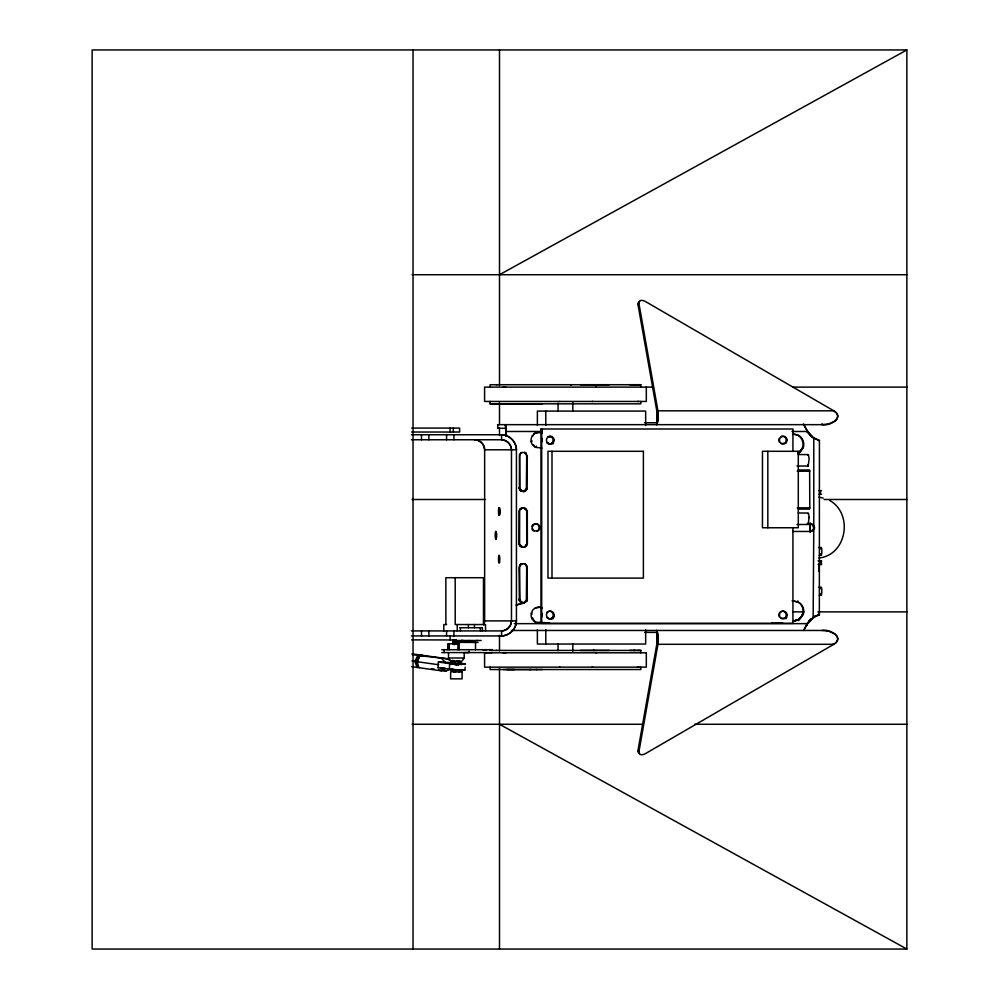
<?xml version="1.0" encoding="UTF-8"?>
<svg xmlns="http://www.w3.org/2000/svg" width="999" height="999" viewBox="0 0 999 999"><rect width="100%" height="100%" fill="white"/><g stroke="black" fill="none" stroke-linecap="round" stroke-linejoin="round"><path stroke-width="1.5" d="M458.391 644.143L458.391 641.358M465.197 667.195L464.81 669.742M809.103 517.37L808.179 524.487L797.002 524.487M454.27 644.53L454.295 641.495M639.672 301.748A6.281 3.534 35.9 0 0 637.974 304.545L657.017 412.112L656.73 424.662L658.241 419.418L657.941 410.826L638.898 303.271A6.281 3.534 35.9 0 1 645.479 301.536L833.815 410.826C844.917 417.37 829.445 426.735 822.027 424.662L497.552 424.662M511.525 630.469L822.027 630.469C829.445 628.408 844.917 637.762 833.815 644.305L645.479 753.596A6.281 3.534 -35.9 0 1 638.898 751.86L657.941 644.305L658.241 635.714L656.73 630.469L657.017 643.019L637.974 750.586A6.281 3.534 -35.9 0 0 639.672 753.383M656.73 632.392L657.017 643.019L657.941 644.305L833.815 644.305L836.475 642.17L837.874 639.16L837.087 636.151L834.789 633.841L828.858 631.281L822.027 630.469M822.027 423.701L822.027 424.662L828.858 423.851L834.789 421.291L837.087 418.981L837.874 415.971L836.475 412.962L833.815 410.826L657.941 410.826L657.017 412.112L656.73 422.752M453.583 643.793L454.12 639.972L454.133 644.143M657.941 410.826L658.291 418.693L656.73 424.662M453.309 641.246L453.496 643.793M798.238 509.09L809.565 509.103L809.789 507.829L809.627 470.005L798.238 469.967M458.341 641.246L458.254 643.793L447.727 643.793L447.727 649.712M522.465 507.917L519.03 510.664L518.968 543.993L520.566 546.49M519.642 510.664L519.58 543.993L521.178 546.49M656.73 630.469L658.291 636.438L657.941 644.305M810.264 531.868L810.264 523.264M810.239 531.992L810.239 523.139M454.77 643.793L455.494 639.972L455.494 644.143M456.968 641.246L456.256 643.793M417.694 660.988L418.144 659.665L417.807 660.439M458.004 670.067L438.199 667.769L438.299 661.9L452.472 662.724M449.313 669.33L449.662 663.623L438.561 662.062M451.323 664.248L451.96 663.136M457.242 669.805L457.105 671.016L457.754 669.767M453.371 661.026L452.859 662.05L453.846 660.776M807.741 455.207L808.591 455.132L809.115 459.178L808.179 466.034L797.002 466.034M458.903 661.588L458.304 660.876L459.565 662.437L459.577 661.188M461.538 669.805L458.978 671.952L460.939 669.842L460.327 671.078L460.352 669.867L458.828 669.867L465.072 670.042L464.123 670.129M460.901 662.437C459.016 660.951 463.111 664.285 461.775 664.422C461.313 663.96 455.032 661.425 458.603 661.251M461.076 663.748C460.814 660.901 463.274 665.322 461.026 663.885M519.368 489.235L519.53 454.145M519.98 489.235L519.642 455.944L520.516 453.484L522.002 452.36M519.368 600.686L519.03 567.395L519.905 564.922M519.98 600.686L519.642 567.395L520.516 564.922L522.002 563.798M411.413 439.76L501.585 439.76C506.905 439.972 511.463 444.418 511.476 449.8L511.476 620.891C511.463 626.261 506.905 630.719 501.585 630.918L411.413 630.918M797.864 619.792L793.443 620.916C803.546 621.053 806.767 606.206 797.702 602.022L797.914 600.849M547.589 436.913L550.449 436.351L551.985 437.1L553.434 440.147L551.985 443.181L550.449 443.931L546.89 442.894M483.891 624.725L484.64 620.891L484.64 449.8C484.615 444.418 480.057 439.972 474.75 439.76C480.119 439.872 484.54 444.455 484.64 449.8L516.433 449.8L516.433 620.891C516.396 628.945 509.552 635.626 501.585 635.938L411.413 635.938M511.476 620.891C511.388 626.223 506.955 630.806 501.585 630.918L501.585 635.938C509.64 635.764 516.283 628.895 516.433 620.891L484.64 620.891L483.928 624.5M451.461 664.035L451.848 662.2L450.549 664.073M807.741 513.661L808.591 513.586L809.115 517.632M452.21 670.891C447.714 666.246 454.732 672.09 451.523 670.466L450.661 669.105L451.273 668.781M550.449 618.781L551.985 618.031C555.494 615.471 551.81 609.527 548.114 611.513M779.183 441.97L779.183 438.311M781.805 436.326C785.514 435.539 788.036 440.809 784.952 443.181L781.081 443.618M779.183 616.82L779.183 613.161M781.081 618.468L784.952 618.031C788.448 615.459 784.789 609.552 781.081 611.513M411.551 666.645L417.107 667.432L417.719 662.687M459.465 669.867L457.717 671.066L459.003 671.415L460.252 669.692M460.464 664.16L458.266 664.26C458.454 660.614 458.691 665.659 459.615 664.173L461.825 664.098M451.236 663.199L453.683 663.786L455.057 662.574L456.643 663.498L455.644 664.785M806.493 625.411L807.192 623.651L803.646 630.469L807.492 623.651A20.405 20.105 -90 0 1 813.773 617.282L819.442 614.572L818.169 614.547L819.355 614.547L819.43 440.584L818.169 440.584M806.867 624.737L807.342 623.651L806.83 624.812M526.523 544.617L524.587 546.952M527.135 544.617C526.198 548.239 520.142 548.251 519.205 544.617M531.992 526.061L532.43 525.137M531.805 612.687C529.657 615.746 532.355 620.591 535.452 622.165L549.6 622.951M541.945 613.336L541.945 616.758M801.31 450.074L802.222 448.002M802.834 448.002C792.057 460.576 803.246 449.575 803.671 446.091C804.37 441.708 802.222 437.312 798.313 435.202L793.443 434.215C803.421 433.991 806.917 448.951 797.702 453.109M802.222 614.822L801.31 616.895L797.951 619.755M802.834 614.822C792.057 627.397 803.246 616.395 803.671 612.911C804.395 608.503 802.122 604.233 798.313 602.022L792.07 600.849M807.13 624.263L814.535 616.583L819.267 614.622M526.198 489.572L524.675 491.171L521.053 491.171M526.361 489.235L526.698 455.944L525.824 453.484L524.325 452.36M526.81 489.572L523.476 491.633L520.129 489.572M526.972 489.235L527.31 455.944L525.112 452.435L520.879 452.709M526.198 601.023L522.864 603.071L520.054 601.698L522.015 602.971L524.325 602.971L526.923 600.874L527.31 599.188L527.085 566.083L524.937 563.798L521.391 563.798L520.042 564.822L520.879 564.148M526.361 600.686L526.698 567.395L525.824 564.922L524.325 563.798M526.81 601.023L523.476 603.071L520.129 601.023M526.972 600.686L527.31 599.188L523.713 602.971M532.305 526.698L534.228 524.138L536.038 523.676L532.979 524.7M419.755 667.444L417.107 667.432L414.847 661.388L417.869 655.369L423.151 655.406L412.05 653.833M450.586 668.943L451.91 671.016L452.659 670.666L452.048 668.843L446.253 670.816L440.971 670.791L418.743 667.657L416.483 661.613L419.505 655.606L424.787 655.631L447.015 658.753L452.684 662.062M450.374 664.36L451.011 663.224M456.643 663.498L456.58 664.61M417.107 667.432L418.269 665.421M451.985 670.441L451.398 668.681M552.784 442.17L552.11 443.019M520.654 453.371L521.49 452.709M520.654 564.822L521.49 564.148M461.051 670.604L461.675 669.667M637.974 304.545L638.898 303.271M464.198 652.584L464.198 658.004L461.85 661.188L450.849 661.188L448.501 658.004L448.501 652.584M541.933 448.101L535.452 447.315C533.753 446.116 529.882 443.094 532.017 440.896L531.206 441.308M546.778 612.512L547.277 611.925M779.732 612.512L780.281 611.863M461.6 664.123L461.063 664.772M819.28 614.622L818.169 614.547M814.16 616.071L813.161 617.282L813.773 529.37L814.684 527.872L813.785 525.761A3.896 3.834 -90 0 0 810.389 523.676L807.292 523.676M531.543 612.574L532.729 610.027L535.164 607.966L541.545 607.03M806.88 623.651L812.125 618.344M519.992 509.003L521.64 508.029L520.317 508.778M450.686 669.118L454.095 669.58M535.289 447.177L536.438 446.166M533.853 434.265L535.164 433.116L541.545 432.18M801.186 450.199L797.951 452.934M525.149 546.49L526.748 543.993L526.698 510.664L523.876 507.917M525.761 546.49L527.36 543.993L527.31 510.664L524.487 507.917L521.853 507.917M535.314 433.079C532.117 434.752 530.519 438.449 531.206 441.92M537.087 531.068C539.922 529.732 539.847 525.387 537.087 524.063M459.777 669.992L457.579 670.928L456.543 669.767M520.929 508.778L523.476 507.779L526.011 508.778M551.598 443.369L549.6 444.031L547.589 443.369M459.053 671.353L460.789 671.016L458.978 672.227M457.117 669.792L457.467 669.842M814.385 616.907L815.534 616.271M499.5 274.725L906.867 49.95L906.867 949.05L92.133 949.05L92.133 49.95L906.867 49.95M440.971 670.791L445.392 668.393L441.183 667.807M523.713 491.533L527.31 487.737L525.861 490.784L524.325 491.533L520.479 490.784L519.03 487.737L522.627 491.533M781.081 436.663L781.705 436.351M455.794 642.394L475.324 642.394M473.551 642.394L478.071 642.394M516.246 604.994L522.627 602.971L519.03 599.188L519.405 600.874M516.296 605.057L524.325 602.971M818.88 558.041C846.865 555.132 853.558 513.798 829.595 500.374M476.873 640.484L477.497 640.484M535.452 432.967L538.861 432.18L542.27 432.967L538.861 432.18M535.452 607.817L538.861 607.03L542.27 607.817M531.905 618.256L532.779 618.069M456.83 664.185L459.615 664.173M548.126 436.551L551.598 436.913M459.215 642.394L457.804 642.394M454.657 661.188L452.472 661.875L452.16 662.849M809.777 531.456L812.312 530.481L813.361 528.946A3.884 3.771 88.6 0 0 813.598 527.572L812.312 524.662L809.777 523.676M437.762 667.632L438.399 667.594M532.417 619.293L533.066 619.193L532.255 618.181M817.519 615.322L816.62 615.721M450.874 668.918L453.421 669.517M464.485 664.41L465.372 664.073L460.614 663.299M633.641 384.727L639.098 384.727M633.641 650.424L639.098 650.424M818.918 614.772L817.694 614.847L818.381 614.972M453.833 671.827L454.832 671.827M503.134 403.833L490.084 403.833L490.084 401.448M504.42 387.113L505.706 387.113M596.266 387.113L595.904 387.113M504.42 652.809L505.706 652.809M596.266 652.809L595.904 652.809M594.467 384.727L580.369 384.727M529.807 403.833L542.432 403.833M594.467 650.424L580.369 650.424M529.807 669.53L542.432 669.53M559.64 401.448L560.002 401.448M559.64 667.145L560.002 667.145M592.794 401.448L592.095 401.448M592.794 667.145L592.095 667.145M455.094 671.827L455.881 671.827M638.948 401.448L637.562 401.448M638.948 667.145L637.562 667.145M503.134 387.113L505.057 387.113M491.271 649.712L489.498 649.712L492.07 649.725M503.134 652.809L505.057 652.809M482.779 649.75L486.888 649.712M638.96 384.727L640.821 384.727L640.821 387.113M553.483 443.169L551.985 443.181L552.922 443.881M638.96 650.424L640.821 650.424L640.821 652.809M609.228 384.727L593.069 384.727M609.228 650.424L593.069 650.424M457.604 661.188L456.568 661.188M462 664.085L458.429 660.938M412.1 274.725L906.867 274.725M640.821 384.727L490.084 384.727L490.084 387.113M652.459 387.113L484.59 387.113L484.59 401.448L646.316 401.448L646.316 387.113M792.931 387.113L906.867 387.113M490.084 403.833L640.821 403.833L640.821 401.448M657.117 416.371L658.353 416.371M644.68 422.752L657.604 422.752M411.65 428.084L459.627 428.084L459.627 432.03L411.65 432.03M497.552 428.296L506.043 428.296M792.931 527.759L792.931 623.339L541.008 623.339L541.008 428.996L792.931 428.996L792.931 451.298M506.306 428.309L505.307 424.662L505.844 431.481L542.145 431.481M791.982 431.481L807.492 431.481L813.773 437.849L819.442 440.559M411.413 434.74L501.585 434.74C509.64 434.915 516.283 441.795 516.433 449.8C516.396 441.733 509.552 435.052 501.585 434.74L501.585 439.76C506.955 439.872 511.388 444.455 511.476 449.8M813.161 437.849L819.38 440.522M553.434 440.147L554.108 440.147M778.733 440.147L779.407 440.147M786.388 440.147L787.062 440.147M798.126 454.57L808.179 454.57M797.227 471.228L809.789 471.228M818.743 490.646L821.515 490.646M818.73 494.268L821.515 494.268M412.1 499.5L485.452 499.5M824.15 499.5L906.867 499.5M797.227 507.829L809.789 507.829M798.126 513.011L808.179 513.011M792.731 531.456L810.389 531.456A3.896 3.834 -90 0 0 813.785 529.383L813.773 437.849C809.964 438.636 796.777 411.039 807.492 431.481M522.864 547.352L519.817 544.617M818.543 547.539L821.178 547.539M819.205 555.319L821.178 555.319M818.056 560.864L821.515 560.864M818.056 564.497L821.515 564.497M818.543 587.362L821.178 587.362M819.205 595.142L821.178 595.142M792.931 611.888L803.858 611.888M817.906 611.888L906.867 611.888M553.434 614.997L554.108 614.997M778.733 614.997L779.407 614.997M786.388 614.997L787.062 614.997M553.046 616.683L554.532 616.683M552.897 618.756L548.851 618.806L546.765 617.469M771.827 622.951L782.554 622.951M514.21 623.651L807.492 623.651M446.578 624.55L443.793 624.55L443.793 630.918M459.84 627.734L482.392 627.734L482.392 630.918M644.68 632.392L657.604 632.392M657.117 638.761L658.353 638.761M411.65 639.884L456.331 639.972M452.597 640.484L481.143 640.484M458.316 642.07L475.524 642.07L475.524 649.712M441.758 649.712L492.095 649.712M491.533 650.424L640.821 650.424M441.758 652.584L492.095 652.584M448.501 658.004L464.198 658.004M412.1 724.275L643.094 724.275M694.605 724.275L906.867 724.275M629.657 384.727L634.677 384.727M514.497 403.833L506.768 403.833M454.483 643.793L454.47 641.246M629.657 650.424L634.677 650.424M514.497 669.53L506.768 669.53M503.234 403.821L530.681 403.833M551.985 618.031L553.471 618.031M464.373 652.572L468.331 652.584M503.234 669.517L530.681 669.53M419.505 655.606L447.015 658.753M461.288 640.484L463.399 640.484M453.334 662.337L452.46 662.325L452.597 663.149M570.504 384.727L571.565 384.752L570.928 384.727M536.863 403.833L536.438 403.833M536.863 669.53L536.438 669.53M496.241 384.727L497.027 384.727M496.241 650.424L497.027 650.424M456.88 664.285L458.366 664.347M456.393 669.992L460.414 670.167L457.729 669.892M454.233 669.592L455.532 669.68M454.195 664.085L449.662 663.623L465.434 664.323L463.386 663.686M452.559 669.692L453.833 669.792M453.683 663.786L457.28 664.073L457.942 665.122M412.325 654.595L417.869 655.369L419.23 658.403M411.888 660.976L414.847 661.388M416.483 661.613L438.711 664.747M431.443 668.731L434.403 669.143M438.848 669.767L446.253 670.816M532.367 435.826L533.091 435.951M522.864 507.779L525.399 508.778M793.443 601.036L797.702 602.022M535.427 523.676C539.647 522.976 541.57 529.295 537.699 531.068L533.329 530.719M818.88 497.09L823.176 498.126M538.861 607.03L542.345 607.916M456.031 669.842L455.407 670.666L453.971 669.692M451.623 668.855L452.447 670.504L451.748 669.929M499.5 724.275L906.867 949.05M552.11 437.262L552.784 438.124M525.462 452.709L526.298 453.371M524.85 452.709L525.686 453.371M525.462 564.148L526.298 564.822M524.85 564.148L525.686 564.822M454.433 660.988L452.659 662.349C451.048 662.325 453.808 660.064 453.009 662.1M784.952 618.031L785.888 618.718M534.403 531.081L532.317 528.508M451.685 669.867L450.799 669.155L451.848 670.229L451.61 669.33M812 436.913L806.88 431.481L812.125 436.788M457.492 664.073L458.591 664.984M520.054 490.247L520.816 490.946M441.733 658.728L445.754 662.687M786.013 616.683L786.812 617.544M533.404 444.767L534.215 445.766M533.454 619.68L535.452 622.165M531.206 613.336L532.017 614.235M505.307 424.662L505.794 425.312M808.179 466.034L807.642 464.947M808.179 524.487L807.642 523.401M833.353 643.656L833.815 644.305M637.974 750.586L638.898 751.86M454.67 664.697L452.909 662.537L452.922 664.248M532.142 529.395L532.467 530.032M456.256 665.184L455.457 662.799M541.008 428.996L541.995 431.468M505.894 425.786L506.456 436.039M417.869 655.369L418.294 659.328M532.28 526.81L532.305 528.434M453.896 641.495L453.933 644.53M457.03 641.358L457.03 644.143M452.847 639.972L452.859 644.143M821.415 560.864L821.415 564.497M820.491 490.646L820.491 494.268M820.491 560.864L820.491 564.497M810.027 523.726L810.027 531.406M767.831 451.298L767.831 527.759M645.654 425.424L645.654 411.089L537.375 411.089L537.375 425.424M645.654 629.707L645.654 644.043L537.375 644.043L537.375 629.707M640.821 667.145L640.821 669.53L490.084 669.53L490.084 667.145M572.827 402.397L572.827 411.089M572.827 644.043L572.827 651.286M558.066 403.121L558.066 411.089M558.066 644.043L558.066 650.686M551.997 451.298L551.997 578.096M545.791 411.089L545.791 425.424M545.791 629.707L545.791 644.043M541.945 438.374L541.945 441.92M541.695 428.996L541.695 623.339M505.844 431.481L505.844 436.039M499.5 49.95L499.5 385.577M499.5 402.722L499.5 424.575M499.5 427.697L499.5 435.502M499.5 635.302L499.5 650.911M499.5 668.081L499.5 949.05M497.727 424.662L497.727 428.296M485.539 630.918L485.539 624.55L455.207 624.55L455.207 577.709M483.466 624.55L483.466 577.709L445.866 577.709L445.866 624.55M480.357 627.734L480.357 630.918M474.438 624.55L474.438 627.734M469.08 651.148L469.08 652.584M468.806 640.484L468.806 642.394M468.381 624.55L468.381 627.734M460.414 627.734L460.414 630.918M459.165 642.07L459.165 649.712M457.904 643.793L457.904 649.712M457.267 624.55L457.267 630.918M453.933 434.74L453.933 439.76M453.933 630.918L453.933 635.938M453.334 428.084L453.334 432.03M452.847 660.252L452.847 663.136M450.099 428.084L450.099 432.03M450.099 635.938L450.099 639.884M449.275 643.793L449.275 649.712M446.578 434.74L446.578 439.76M446.578 630.918L446.578 635.938M444.205 649.712L444.205 652.584M428.858 434.74L428.858 439.76M428.858 630.918L428.858 635.938M421.503 434.74L421.503 439.76M421.503 630.918L421.503 635.938M413.037 49.95L413.037 949.05M499.138 507.617A3.884 0.649 90 0 1 499.787 511.513A3.884 0.649 90 0 1 499.138 515.397M495.854 531.456A3.884 0.649 90 0 1 496.503 535.339A3.884 0.649 90 0 1 495.854 539.223M820.679 548.963A3.884 0.649 -90 0 1 821.64 548.638A3.884 0.649 -90 0 1 821.615 554.358A3.884 0.649 -90 0 1 820.654 553.746M820.679 588.786A3.884 0.649 -90 0 1 821.64 588.461A3.884 0.649 -90 0 1 821.615 594.18A3.884 0.649 -90 0 1 820.654 593.568M818.73 563.873A3.884 0.649 -90 0 1 819.13 567.469A3.884 0.649 -90 0 1 818.73 571.053M808.653 621.228A20.405 20.105 -90 0 1 810.763 619.08M454.395 641.495L454.345 644.53L454.408 641.508M798.476 619.792L794.055 620.916L798.476 619.792M643.381 451.298L547.976 451.298L547.976 578.096L643.381 578.096L643.381 451.298M798.301 451.298L762.462 451.298L762.462 527.759L798.301 527.759L798.301 451.298M646.316 652.809L484.59 652.809L484.59 667.145L646.316 667.145L646.316 652.809M462.075 671.827L450.624 671.827L450.624 678.845L462.075 678.845L462.075 671.827M499.512 562.362A3.884 0.649 -90 0 0 499.413 555.656A3.884 0.649 -90 0 0 498.476 559.49A3.884 0.649 -90 0 0 499.512 562.362M499.5 514.722A3.884 0.649 -90 0 0 499.425 508.004A3.884 0.649 -90 0 0 498.476 511.8A3.884 0.649 -90 0 0 499.5 514.722M496.216 538.548A3.884 0.649 -90 0 0 496.128 531.843A3.884 0.649 -90 0 0 495.192 535.626A3.884 0.649 -90 0 0 496.216 538.548M553.084 617.632A3.884 3.834 -90 0 0 551.123 611.201A3.884 3.834 -90 0 0 546.615 616.133A3.884 3.834 -90 0 0 553.084 617.632M786.038 617.632A3.884 3.834 -90 0 0 784.09 611.201A3.884 3.834 -90 0 0 779.57 616.133A3.884 3.834 -90 0 0 786.038 617.632M786.038 442.782A3.884 3.834 -90 0 0 784.09 436.351A3.884 3.834 -90 0 0 779.57 441.283A3.884 3.834 -90 0 0 786.038 442.782M553.084 442.782A3.884 3.834 -90 0 0 551.123 436.351A3.884 3.834 -90 0 0 546.615 441.283A3.884 3.834 -90 0 0 553.084 442.782"/></g></svg>
